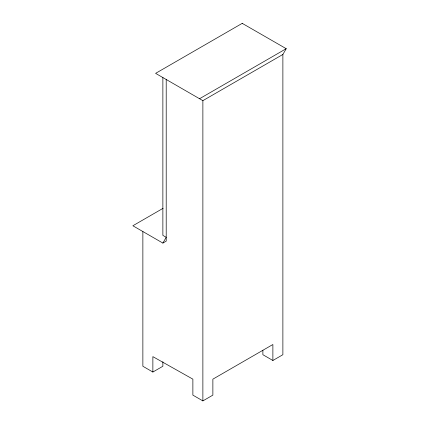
<?xml version="1.0" encoding="UTF-8"?>
<svg xmlns="http://www.w3.org/2000/svg" width="422" height="422" viewBox="0 0 422 422"><rect width="100%" height="100%" fill="white"/><g stroke="black" fill="none" stroke-linecap="round" stroke-linejoin="round"><path stroke-width="0.63" d="M163.092 208.31L132.867 225.759L162.871 243.077L166.205 237.306L162.871 235.381L162.871 77.558M262.88 350.239L262.88 354.707L272.881 360.483L282.882 354.707L282.882 54.464L286.216 48.688L242.223 23.352M242.275 23.321L155.602 73.359L202.876 100.652L282.882 54.464M199.543 98.732L286.216 48.688M162.871 243.077L166.205 241.152L166.205 79.484M142.868 231.62L142.868 366.259L152.869 372.03L162.871 366.259L162.871 361.765M152.869 372.03L152.869 356.632L192.875 379.151L192.875 395.124L202.876 400.9L212.873 395.124L212.873 379.151L272.881 344.51L272.881 360.483M202.876 100.652L202.876 400.9"/></g></svg>
